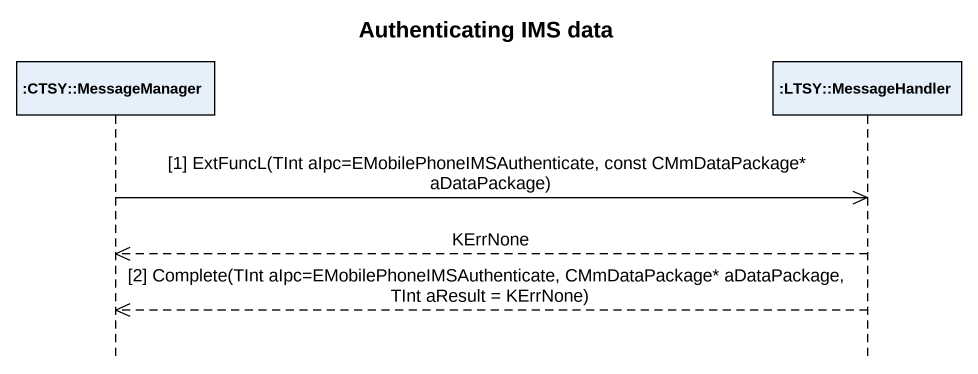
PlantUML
@startuml
title Authenticating IMS data
hide footbox
participant ":CTSY::MessageManager" as CTSY_MessageManager
participant ":LTSY::MessageHandler" as LTSY_MessageHandler

CTSY_MessageManager ->> LTSY_MessageHandler : [1] ExtFuncL(TInt aIpc=EMobilePhoneIMSAuthenticate, const CMmDataPackage* aDataPackage)
LTSY_MessageHandler -->> CTSY_MessageManager : KErrNone
LTSY_MessageHandler -->> CTSY_MessageManager : [2] Complete(TInt aIpc=EMobilePhoneIMSAuthenticate, CMmDataPackage* aDataPackage, TInt aResult = KErrNone)
@enduml
